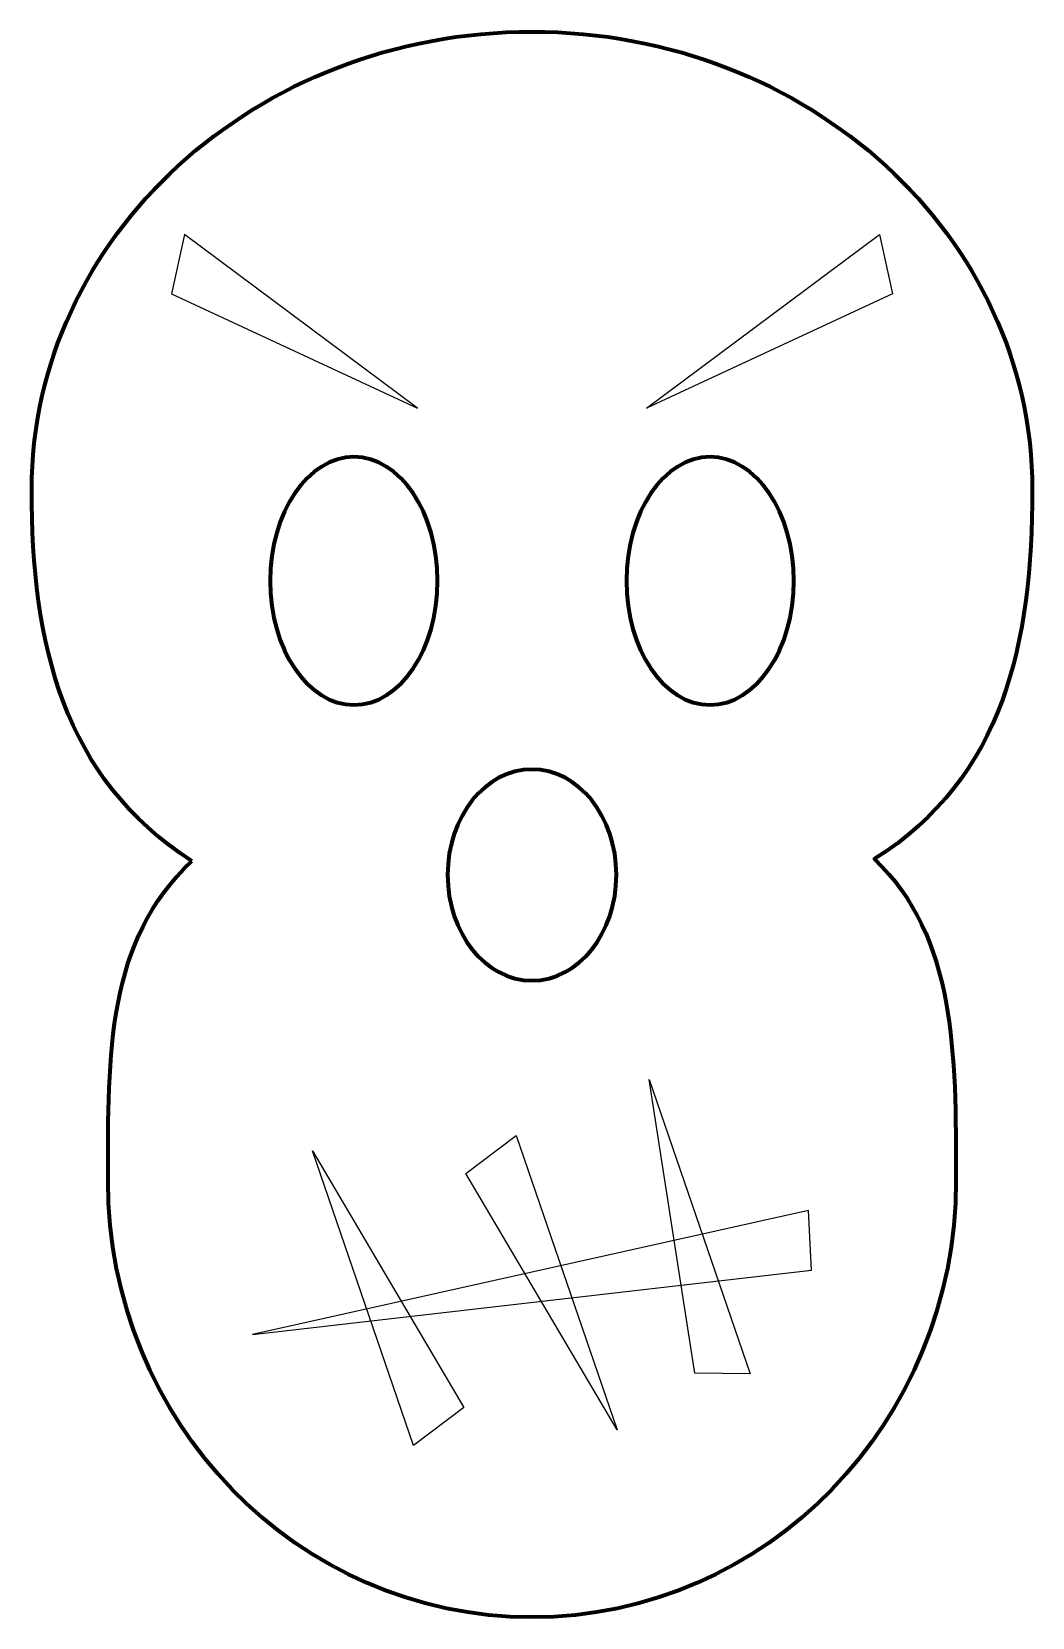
# Model space of a CAD drawing. Header units: centimetres. Extents: x -4.5 to 4.5, y -7.1 to 7.1.
import ezdxf

# ---------------------------------------------------------------- set-up
doc = ezdxf.new("R2010")
doc.units = ezdxf.units.CM
doc.header["$MEASUREMENT"] = 0
doc.layers.add('Layer 1', color=7, linetype='Continuous')

msp = doc.modelspace()

# ---------------------------------------------------------------- linework, layer by layer
at = {"layer": 'Layer 1', "color": 7, "lineweight": 211}
msp.add_open_spline([(-3.03301, -0.32583), (-3.79041, -1.03779), (-3.77976, -2.03561), (-3.77976, -3.175), (-3.77976, -3.175), (-3.77976, -5.32513), (-2.0875, -7.06815), (0, -7.06815), (0, -7.06815), (2.0875, -7.06815), (3.77976, -5.32513), (3.77976, -3.175), (3.77976, -3.175), (3.77976, -2.03284), (3.77849, -1.00555), (3.05434, -0.30746), (3.05434, -0.30746), (4.20904, 0.42022), (4.46012, 1.62538), (4.46012, 2.98601), (4.46012, 2.98601), (4.46012, 5.24052), (2.46326, 7.06815), (0, 7.06815), (0, 7.06815), (-2.46326, 7.06815), (-4.46012, 5.24051), (-4.46012, 2.98601), (-4.46012, 2.98601), (-4.46012, 1.60592), (-4.17849, 0.41302), (-3.03301, -0.32583)], degree=3, knots=[0, 0, 0, 0, 0.11111111, 0.11111111, 0.11111111, 0.11111111, 0.22222222, 0.22222222, 0.22222222, 0.22222222, 0.33333333, 0.33333333, 0.33333333, 0.33333333, 0.44444444, 0.44444444, 0.44444444, 0.44444444, 0.55555556, 0.55555556, 0.55555556, 0.55555556, 0.66666667, 0.66666667, 0.66666667, 0.66666667, 0.77777778, 0.77777778, 0.77777778, 0.77777778, 1, 1, 1, 1], dxfattribs=at)
at = {"layer": 'Layer 1', "lineweight": 25}
for points, knots in [([(-3.0994, 5.26143), (-3.0994, 5.26143), (-1.02053, 3.71173), (-1.02053, 3.71173), (-1.02053, 3.71173), (-1.02053, 3.71173), (-3.21279, 4.73227), (-3.21279, 4.73227), (-3.21279, 4.73227), (-3.21279, 4.73227), (-3.0994, 5.26144), (-3.0994, 5.26144), (-3.0994, 5.26144), (-3.0994, 5.26144), (-3.0994, 5.26143), (-3.0994, 5.26143)], [0, 0, 0, 0, 0.2, 0.2, 0.2, 0.2, 0.4, 0.4, 0.4, 0.4, 0.6, 0.6, 0.6, 0.6, 1, 1, 1, 1]), ([(3.0994, 5.26143), (3.0994, 5.26143), (1.02053, 3.71173), (1.02053, 3.71173), (1.02053, 3.71173), (1.02053, 3.71173), (3.21279, 4.73227), (3.21279, 4.73227), (3.21279, 4.73227), (3.21279, 4.73227), (3.0994, 5.26144), (3.0994, 5.26144), (3.0994, 5.26144), (3.0994, 5.26144), (3.0994, 5.26143), (3.0994, 5.26143)], [0, 0, 0, 0, 0.2, 0.2, 0.2, 0.2, 0.4, 0.4, 0.4, 0.4, 0.6, 0.6, 0.6, 0.6, 1, 1, 1, 1]), ([(1.94366, -4.89741), (1.94366, -4.89741), (1.04381, -2.27266), (1.04381, -2.27266), (1.04381, -2.27266), (1.04381, -2.27266), (1.45088, -4.89054), (1.45088, -4.89054), (1.45088, -4.89054), (1.45088, -4.89054), (1.94365, -4.89741), (1.94365, -4.89741), (1.94365, -4.89741), (1.94365, -4.89741), (1.94366, -4.89741), (1.94366, -4.89741)], [0, 0, 0, 0, 0.2, 0.2, 0.2, 0.2, 0.4, 0.4, 0.4, 0.4, 0.6, 0.6, 0.6, 0.6, 1, 1, 1, 1]), ([(0.75961, -5.39696), (0.75961, -5.39696), (-0.14024, -2.77221), (-0.14024, -2.77221), (-0.14024, -2.77221), (-0.14024, -2.77221), (-0.58855, -3.11097), (-0.58855, -3.11097), (-0.58855, -3.11097), (-0.58855, -3.11097), (0.7596, -5.39697), (0.7596, -5.39697), (0.7596, -5.39697), (0.7596, -5.39697), (0.75961, -5.39696), (0.75961, -5.39696)], [0, 0, 0, 0, 0.2, 0.2, 0.2, 0.2, 0.4, 0.4, 0.4, 0.4, 0.6, 0.6, 0.6, 0.6, 1, 1, 1, 1]), ([(-1.95564, -2.91069), (-1.95564, -2.91069), (-1.05579, -5.53544), (-1.05579, -5.53544), (-1.05579, -5.53544), (-1.05579, -5.53544), (-0.60748, -5.19668), (-0.60748, -5.19668), (-0.60748, -5.19668), (-0.60748, -5.19668), (-1.95563, -2.91068), (-1.95563, -2.91068), (-1.95563, -2.91068), (-1.95563, -2.91068), (-1.95564, -2.91069), (-1.95564, -2.91069)], [0, 0, 0, 0, 0.2, 0.2, 0.2, 0.2, 0.4, 0.4, 0.4, 0.4, 0.6, 0.6, 0.6, 0.6, 1, 1, 1, 1]), ([(-2.49297, -4.54565), (-2.49297, -4.54565), (2.46562, -3.44061), (2.46562, -3.44061), (2.46562, -3.44061), (2.46562, -3.44061), (2.49297, -3.97445), (2.49297, -3.97445), (2.49297, -3.97445), (2.49297, -3.97445), (-2.49297, -4.54565), (-2.49297, -4.54565)], [0, 0, 0, 0, 0.25, 0.25, 0.25, 0.25, 0.5, 0.5, 0.5, 0.5, 1, 1, 1, 1])]:
    msp.add_open_spline(points, degree=3, knots=knots, dxfattribs=at)
at = {"layer": 'Layer 1', "lineweight": 158}
for points in [[(-0.841, 2.17147), (-0.841, 1.56087), (-1.17522, 1.06589), (-1.5875, 1.06589), (-1.5875, 1.06589), (-1.99978, 1.06589), (-2.334, 1.56088), (-2.334, 2.17147), (-2.334, 2.17147), (-2.334, 2.78207), (-1.99978, 3.27705), (-1.5875, 3.27705), (-1.5875, 3.27705), (-1.17522, 3.27705), (-0.841, 2.78206), (-0.841, 2.17147)], [(2.334, 2.17147), (2.334, 1.56087), (1.99978, 1.06589), (1.5875, 1.06589), (1.5875, 1.06589), (1.17522, 1.06589), (0.841, 1.56088), (0.841, 2.17147), (0.841, 2.17147), (0.841, 2.78207), (1.17522, 3.27705), (1.5875, 3.27705), (1.5875, 3.27705), (1.99978, 3.27705), (2.334, 2.78206), (2.334, 2.17147)], [(0.75257, -0.44979), (0.75257, -0.9698), (0.41563, -1.39135), (0, -1.39135), (0, -1.39135), (-0.41563, -1.39135), (-0.75257, -0.9698), (-0.75257, -0.44979), (-0.75257, -0.44979), (-0.75257, 0.07022), (-0.41563, 0.49177), (0, 0.49177), (0, 0.49177), (0.41563, 0.49177), (0.75257, 0.07022), (0.75257, -0.44979)]]:
    msp.add_open_spline(points, degree=3, knots=[0, 0, 0, 0, 0.2, 0.2, 0.2, 0.2, 0.4, 0.4, 0.4, 0.4, 0.6, 0.6, 0.6, 0.6, 1, 1, 1, 1], dxfattribs=at)

doc.saveas('drawing.dxf')
